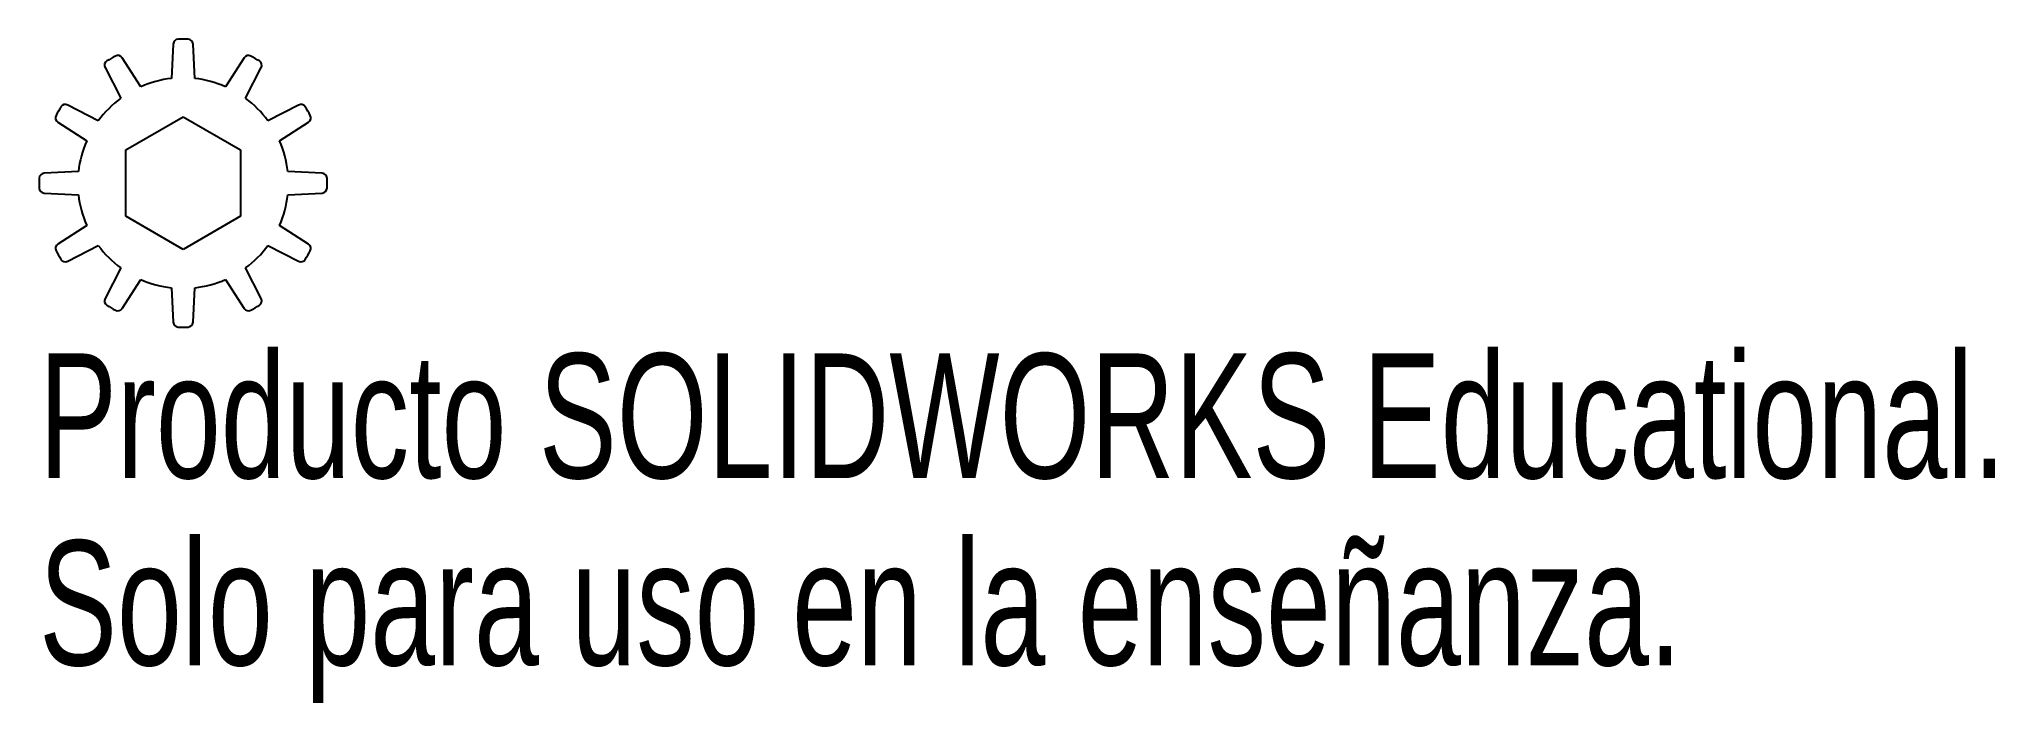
# Model space of a CAD drawing. Header units: millimetres. Extents: x -5.6 to 70.2, y -20.1 to 5.6.
import ezdxf

# ---------------------------------------------------------------- set-up
doc = ezdxf.new("R2010")
doc.units = ezdxf.units.MM
doc.styles.add('SLDTEXTSTYLE0', font='TXT', dxfattribs={"width": 0.7})

msp = doc.modelspace()

# ---------------------------------------------------------------- linework, layer by layer
at = {"color": 7, "linetype": 'Continuous', "lineweight": 25}
for p, q in [((-0.384, 5.387), (-0.45, 4.056)), ((0.45, 4.056), (0.384, 5.387)), ((-1.638, 3.737), (-2.361, 4.857)), ((2.361, 4.857), (1.638, 3.737)), ((-3.026, 4.474), (-2.418, 3.287)), ((2.418, 3.287), (3.026, 4.474)), ((-4.857, 2.361), (-3.737, 1.638)), ((-3.287, 2.418), (-4.474, 3.026)), ((-2.225, 1.285), (0, 2.569)), ((0, 2.569), (2.225, 1.285)), ((4.474, 3.026), (3.287, 2.418)), ((3.737, 1.638), (4.857, 2.361)), ((-2.225, -1.285), (-2.225, 1.285)), ((2.225, 1.285), (2.225, -1.285)), ((-4.056, 0.45), (-5.387, 0.384)), ((5.387, 0.384), (4.056, 0.45)), ((-5.387, -0.384), (-4.056, -0.45)), ((4.056, -0.45), (5.387, -0.384)), ((0, -2.569), (-2.225, -1.285)), ((2.225, -1.285), (0, -2.569)), ((-3.737, -1.638), (-4.857, -2.361)), ((4.857, -2.361), (3.737, -1.638)), ((-4.474, -3.026), (-3.287, -2.418)), ((3.287, -2.418), (4.474, -3.026)), ((-2.418, -3.287), (-3.026, -4.474)), ((-2.361, -4.857), (-1.638, -3.737)), ((1.638, -3.737), (2.361, -4.857)), ((3.026, -4.474), (2.418, -3.287)), ((-0.45, -4.056), (-0.384, -5.387)), ((0.384, -5.387), (0.45, -4.056))]:
    msp.add_line(p, q, dxfattribs=at)
for centre, radius, start, end in [((-0.184, 5.377), 0.2, 91.96193, 177.16079), ((0, 0), 5.58, 88.03807, 91.96193), ((0.184, 5.377), 0.2, 2.83921, 88.03807), ((-2.848, 4.565), 0.2, 121.96193, 207.16079), ((0, 0), 5.58, 118.03807, 121.96193), ((-2.529, 4.749), 0.2, 32.83921, 118.03807), ((2.529, 4.749), 0.2, 61.96193, 147.16079), ((0, 0), 5.58, 58.03807, 61.96193), ((2.848, 4.565), 0.2, 332.83921, 58.03807), ((0, 0), 4.08, 96.33151, 113.66849), ((0, 0), 4.08, 66.33151, 83.66849), ((-4.565, 2.848), 0.2, 62.83921, 148.03807), ((0, 0), 4.08, 126.33151, 143.66849), ((0, 0), 4.08, 36.33151, 53.66849), ((4.565, 2.848), 0.2, 31.96193, 117.16079), ((-4.749, 2.529), 0.2, 151.96193, 237.16079), ((0, 0), 5.58, 148.03807, 151.96193), ((0, 0), 5.58, 28.03807, 31.96193), ((4.749, 2.529), 0.2, 302.83921, 28.03807), ((0, 0), 4.08, 156.33151, 173.66849), ((0, 0), 4.08, 6.33151, 23.66849), ((0, 0), 5.58, 178.03807, 181.96193), ((-5.377, 0.184), 0.2, 92.83921, 178.03807), ((5.377, 0.184), 0.2, 1.96193, 87.16079), ((0, 0), 5.58, 358.03807, 1.96193), ((-5.377, -0.184), 0.2, 181.96193, 267.16079), ((0, 0), 4.08, 186.33151, 203.66849), ((0, 0), 4.08, 336.33151, 353.66849), ((5.377, -0.184), 0.2, 272.83921, 358.03807), ((-4.749, -2.529), 0.2, 122.83921, 208.03807), ((0, 0), 5.58, 208.03807, 211.96193), ((-4.565, -2.848), 0.2, 211.96193, 297.16079), ((0, 0), 4.08, 216.33151, 233.66849), ((0, 0), 4.08, 306.33151, 323.66849), ((4.565, -2.848), 0.2, 242.83921, 328.03807), ((0, 0), 5.58, 328.03807, 331.96193), ((4.749, -2.529), 0.2, 331.96193, 57.16079), ((0, 0), 4.08, 246.33151, 263.66849), ((0, 0), 4.08, 276.33151, 293.66849), ((-2.848, -4.565), 0.2, 152.83921, 238.03807), ((2.848, -4.565), 0.2, 301.96193, 27.16079), ((0, 0), 5.58, 238.03807, 241.96193), ((-2.529, -4.749), 0.2, 241.96193, 327.16079), ((2.529, -4.749), 0.2, 212.83921, 298.03807), ((0, 0), 5.58, 298.03807, 301.96193), ((-0.184, -5.377), 0.2, 182.83921, 268.03807), ((0, 0), 5.58, 268.03807, 271.96193), ((0.184, -5.377), 0.2, 271.96193, 357.16079)]:
    msp.add_arc(centre, radius, start, end, dxfattribs=at)

# ---------------------------------------------------------------- texts
at = {"color": 7, "linetype": 'Continuous', "char_height": 4.83362, "attachment_point": 1, "style": 'SLDTEXTSTYLE0'}
for s, insert in [('Producto SOLIDWORKS Educational.', (-5.58, -6.6)), ('Solo para uso en la enseñanza.', (-5.58, -13.85))]:
    msp.add_mtext(s, dxfattribs=dict(at, insert=insert))

doc.saveas('drawing.dxf')
